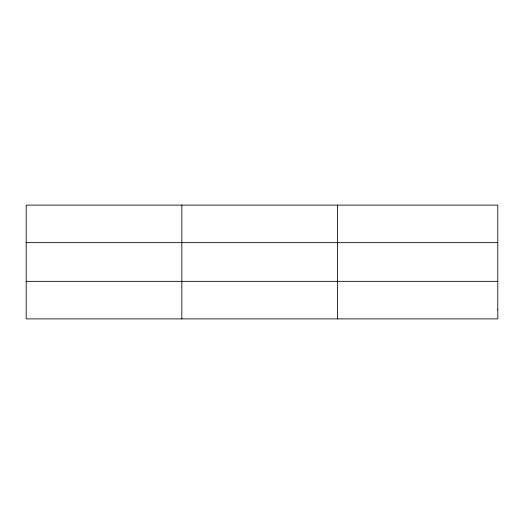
<?xml version="1.0" encoding="UTF-8"?>
<svg xmlns="http://www.w3.org/2000/svg" width="524" height="524" viewBox="0 0 524 524"><rect width="100%" height="100%" fill="white"/><g stroke="black" fill="none" stroke-linecap="round" stroke-linejoin="round"><path stroke-width="0.79" d="M181.828 318.893L181.828 205.107M337.456 318.893L337.456 205.107M26.2 242.658L497.8 242.658M26.2 281.342L497.8 281.342M497.8 309.507L497.8 318.893L26.2 318.893L26.2 205.107L497.8 205.107L497.8 309.507"/></g></svg>
